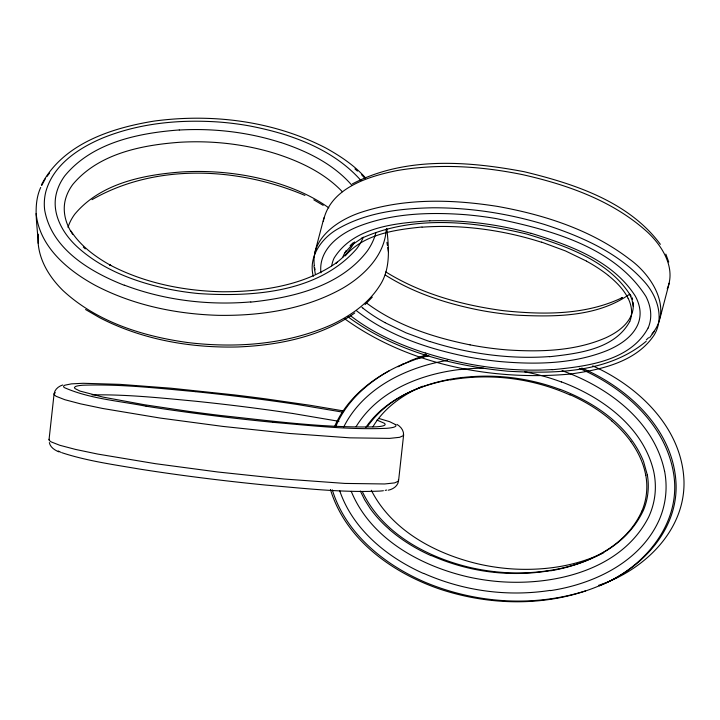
<?xml version="1.0" encoding="UTF-8"?>
<svg xmlns="http://www.w3.org/2000/svg" width="720" height="720" viewBox="0 0 720 720"><rect width="100%" height="100%" fill="white"/><g stroke="black" fill="none" stroke-linecap="round" stroke-linejoin="round"><path stroke-width="1.08" d="M386.811 228.582C388.836 247.95 390.969 269.28 379.305 286.299C368.1 303.633 350.568 315.657 332.217 324.432C287.361 344.547 236.691 348.327 188.316 342.621C143.163 336.438 96.885 322.047 62.874 290.439C50.058 277.785 39.681 261.567 38.169 243.243C37.539 224.739 32.652 205.047 40.725 187.416M38.169 243.243L38.277 234.198M386.271 229.014C384.876 255.249 364.248 275.616 342.774 288.171C305.1 309.375 260.991 315.999 218.259 315.333C175.878 314.073 133.191 305.181 95.427 285.444C67.869 270.459 39.429 246.87 36.135 213.561M49.023 439.848L54.036 394.263M398.601 480.555L403.614 434.97C403.776 430.335 400.734 426.573 396.882 424.377M323.307 221.427C329.868 188.181 368.001 176.427 396.981 170.586C438.606 163.368 481.437 166.203 522.657 174.663C567.72 184.833 613.512 200.934 648.09 232.686C662.715 246.591 675.99 268.407 667.215 288.855M314.829 252.603L323.955 217.818M660.06 318.024L669.186 283.239M398.304 479.934L398.511 481.122C397.755 486.162 392.967 489.267 388.296 490.212M403.317 434.349L403.524 435.537L399.645 437.31L389.646 438.381L349.884 437.841L289.314 433.449L222.903 426.42L160.335 418.086L102.726 408.483L80.55 403.848L64.827 399.708L56.115 396.288L54.333 394.884L54.126 393.696C54.792 389.25 58.689 386.235 62.766 384.975M629.712 321.561C614.511 349.452 577.872 353.538 549.441 356.742M641.853 511.11C626.103 546.552 587.007 564.444 550.737 570.789M334.404 426.933C347.058 397.197 374.391 376.362 403.425 363.906M335.889 426.249C346.131 402.03 366.552 383.526 389.151 370.863M648.099 327.996C630.054 361.44 585.864 366.444 552.06 369.747M343.62 427.194C363.078 388.107 406.242 367.254 447.624 360.342M41.724 185.526L45.225 178.929M41.409 184.86C62.703 143.739 111.51 127.953 154.269 121.068C211.941 113.382 272.628 120.834 324.765 147.465L326.034 148.131C340.515 156.177 354.573 165.528 365.625 178.011M354.483 241.965C350.262 250.434 343.503 257.328 336.078 263.061L337.275 262.206C304.308 285.543 262.485 291.717 222.948 291.771C183.816 291.006 144.252 283.122 109.467 264.726L110.754 265.401C95.382 256.842 80.604 246.015 70.992 231.003M356.103 426.636C377.901 390.987 420.12 374.175 460.062 369.477M372.879 426.834C384.048 408.006 402.723 394.776 422.541 386.235M346.23 250.443L344.025 254.304A64.26 40.176 14.7 0 0 342.936 256.986M365.805 427.437C384.93 399.591 418.221 385.326 450.513 379.629M367.443 426.537C388.962 395.883 426.663 381.699 462.636 377.415M652.023 333.846C673.29 308.826 651.834 275.049 629.577 259.209C591.435 229.878 544.338 214.794 497.475 206.406C452.286 199.287 404.784 197.928 360.846 212.409C338.058 219.96 310.779 238.131 314.325 265.527M47.061 176.409L49.509 173.052M649.602 337.716L654.237 331.425M345.303 255.87C363.879 233.946 395.046 229.761 422.001 227.007M345.033 252.63L352.044 244.854L363.393 237.195M365.049 304.614L372.285 297.117M646.317 339.894L648.549 337.725M350.118 245.637L353.178 242.73M646.164 341.325C608.256 373.104 554.58 373.878 507.627 371.187C451.314 365.733 393.876 350.649 347.769 316.647M54.126 393.696L55.359 392.724M398.511 481.122L394.632 482.895L384.633 483.966L344.871 483.426L284.301 479.034L217.89 472.005L155.322 463.671L97.713 454.068L75.537 449.424L59.814 445.284L51.102 441.873L49.32 440.469L49.113 439.281M629.172 294.498C596.988 317.115 554.67 317.007 516.942 315.162A220.248 137.709 14.7 0 1 479.214 310.086C446.31 303.561 413.667 293.031 385.191 274.968M354.771 312.966C320.805 336.888 278.523 345.312 237.681 346.968C190.35 348.093 142.083 339.615 99.783 317.763L85.563 309.528M620.613 298.656L622.575 297.495C585.72 315.297 543.105 314.865 503.271 310.662C462.258 305.19 421.182 293.922 385.794 271.926M92.025 199.656C156.177 162.792 238.356 167.22 304.947 195.417M352.395 183.888C404.946 156.366 467.802 161.037 524.277 171.738C574.038 183.798 628.65 201.429 660.366 244.323M397.998 366.786L411.318 360.297L426.564 354.555M599.31 585.828C643.473 568.44 681.615 523.827 673.686 474.039C665.757 424.161 623.628 387.423 579.258 368.271M361.431 238.356C413.109 214.776 473.076 221.229 526.761 234.045C565.119 245.682 608.895 260.181 630.981 296.253L629.766 294.156L632.124 300.213L633.204 306.207M603.387 552.888C576.18 565.956 545.49 570.501 515.511 569.106A220.248 216.306 65.4 0 1 477.864 563.841C435.375 553.707 391.743 530.631 371.304 490.257M401.94 364.59L418.671 358.164L428.247 355.482M598.527 585.369C643.167 570.78 685.008 531.324 684 481.518C682.362 428.175 638.802 386.451 592.713 365.886M417.186 358.839L428.886 355.563M585.558 590.886C533.457 607.401 475.767 603.351 425.511 582.417C384.597 564.858 345.726 533.799 332.28 489.834M550.314 590.643C593.847 584.109 640.44 561.996 659.259 519.768A82.8 81.315 65.4 0 0 664.632 471.357M250.83 302.103C292.842 297.693 340.335 286.452 367.317 250.992A82.8 63.225 -3.9 0 0 375.822 232.992M179.253 129.951C138.204 133.047 92.223 142.488 64.809 175.824A73.143 55.854 -3.9 0 0 56.565 192.699C50.949 213.453 63.009 234.189 78.12 247.644C102.978 269.928 135.306 281.898 167.508 288.864A229.905 175.572 -3.9 0 0 198.702 293.562C253.026 297.144 318.726 292.608 356.895 248.526A72.657 55.485 -3.9 0 0 363.204 237.465M92.097 394.902C126.522 394.272 160.857 397.962 195.093 401.175A214.92 21.033 6.3 0 1 292.536 413.451M429.813 220.77C396.144 223.083 353.691 226.602 334.107 258.075A73.143 45.729 14.7 0 0 331.713 265.824M272.655 422.307C310.608 425.484 348.732 429.993 386.874 428.292A82.8 8.1 6.3 0 0 395.307 424.467M195.48 391.662C158.139 388.251 120.654 383.958 83.106 385.209A73.143 7.155 6.3 0 0 75.474 386.541L74.421 387.441L74.916 388.521L79.92 391.05L103.032 397.107L144.504 404.757L189.234 411.435A229.905 22.5 6.3 0 0 220.455 415.467C272.232 421.002 324.243 428.094 376.425 426.825A72.657 7.11 6.3 0 0 383.598 425.691A69.723 6.822 6.3 0 0 384.777 425.061A73.305 7.173 6.3 0 0 384.282 423.225L376.929 420.075M292.581 413.442L338.949 421.326M146.034 406.215C118.746 400.824 89.883 398.862 64.278 387.576A83.43 8.163 6.3 0 1 64.827 385.2L71.46 383.859L83.169 383.292L120.042 384.372L171.216 388.233L234.216 394.902A240.543 23.544 6.3 0 1 265.347 398.826L309.951 405.261L343.71 410.958M342.693 412.137L296.919 404.424A223.596 21.888 6.3 0 0 195.48 391.671M470.088 344.871C433.494 337.464 396.702 325.539 366.48 302.976M469.971 567.459C426.879 557.181 382.41 533.484 362.511 491.994M378.729 418.41L389.664 421.686L395.262 424.458M531.171 233.316C569.655 245.187 612.603 260.541 635.292 296.082A73.305 45.828 14.7 0 1 639.612 307.989A69.723 43.596 14.7 0 1 640.098 313.02A72.657 45.432 14.7 0 1 637.308 325.683C631.503 337.644 619.551 345.123 607.752 350.28C573.579 364.194 535.563 364.707 499.32 361.485A229.905 143.748 14.7 0 1 467.892 356.895C428.409 348.876 388.575 335.853 356.481 310.725M541.575 242.1L565.434 250.92L586.548 261.126M429.867 341.649L406.008 332.829L384.894 322.623M425.205 353.025C398.691 344.43 372.735 332.928 350.586 315.774M280.701 142.461C306.999 151.137 333.153 163.854 351.648 185.022M562.059 370.683C607.932 386.928 654.246 421.128 664.587 471.366M61.812 452.691C86.886 460.935 113.193 464.526 139.131 468.999A231.831 22.689 6.3 0 0 265.725 485.064C303.678 488.295 341.82 492.768 379.971 491.076A82.8 8.1 6.3 0 0 383.391 490.707M561.474 381.897C602.226 397.197 643.293 426.987 653.715 471.483A73.305 71.991 65.4 0 1 655.317 489.519A69.723 68.472 65.4 0 1 654.606 497.25A72.657 71.361 65.4 0 1 648.702 516.942C621.531 570.492 553.257 586.152 497.961 581.517A229.905 225.792 65.4 0 1 466.677 576.585C419.481 565.407 370.458 538.245 351.252 491.373M560.106 389.34C594.63 402.417 628.713 425.466 643.23 460.665M124.245 285.255C90.225 271.854 51.732 249.228 44.712 210.267A83.43 63.711 -3.9 0 1 45.918 191.349C53.469 164.592 78.885 147.906 103.212 137.79C139.581 123.12 179.559 119.34 218.43 121.995A240.543 183.69 -3.9 0 1 249.561 125.928C290.259 133.767 332.703 148.626 360.918 180.441M60.948 452.34L58.239 450.99M58.878 451.863C54.72 450.153 50.265 447.336 49.338 442.602M570.096 394.722C585.144 401.454 599.409 410.112 611.865 420.957M431.154 555.696C416.106 548.955 401.841 540.297 389.385 529.452M423.621 573.543C387.126 557.226 352.881 529.524 339.66 490.617M581.769 368.064C629.073 388.44 674.388 430.533 676.107 485.127C677.142 530.964 641.16 568.701 600.804 585.144C550.116 606.906 491.616 606.348 439.713 589.077C392.202 572.769 345.546 539.505 330.435 489.492M313.776 199.818L323.208 205.371M328.815 207.882C313.893 197.145 296.928 189.549 279.504 183.888A214.92 164.124 -3.9 0 0 182.007 171.936C143.676 174.735 100.566 183.24 74.763 214.2A64.26 49.068 -3.9 0 0 67.986 227.331M344.43 318.609C408.816 365.067 492.192 380.97 570.339 374.058C600.651 369.72 635.715 362.34 654.021 335.268C664.587 318.087 657.315 296.46 644.949 282.348C618.849 252.675 581.256 236.376 544.392 224.433C508.212 213.489 470.448 207.666 432.63 207.783C400.068 208.458 366.111 212.409 337.482 229.113C321.327 238.419 308.133 257.022 313.29 276.309M608.328 275.508C616.167 281.871 623.538 289.233 628.119 298.341M361.899 307.242L363.114 308.241M354.924 168.903L357.444 171.108M83.295 247.005L85.266 248.886M342.342 191.745C324.846 173.349 301.302 162.036 277.47 154.206A214.92 164.124 -3.9 0 0 179.973 142.254C141.642 145.053 98.532 153.558 72.729 184.527A64.26 49.068 -3.9 0 0 65.448 199.368C62.469 210.402 65.259 222.291 71.127 231.885M361.647 174.789L364.464 177.867M630.855 441.63C638.082 451.701 643.59 463.185 645.777 475.452M71.685 232.848L72.621 234.261M360.324 491.031L364.644 499.806L370.395 508.788A119.682 117.54 65.4 0 0 389.439 529.389M643.518 461.394L647.262 474.768M665.838 254.106L668.727 262.035M313.947 265.914L315.288 273.807M314.667 267.642L315.009 269.748M386.919 242.316L387.405 245.43M387.738 247.509L388.395 251.667M272.628 422.28A231.831 22.689 6.3 0 1 146.115 406.206M386.703 490.032A82.8 8.1 6.3 0 1 385.218 490.392M550.269 590.382A231.831 227.682 65.4 0 1 423.693 573.372M469.971 567.45A220.248 216.306 65.4 0 0 507.618 572.715C557.865 575.037 619.965 559.899 643.347 510.435A63.207 62.073 65.4 0 0 647.307 474.759M462.654 377.505A214.92 211.077 65.4 0 1 560.061 389.457M460.071 369.576A223.596 219.591 65.4 0 1 483.624 368.172M524.763 371.844A223.596 219.591 65.4 0 1 561.438 382.005M550.692 570.537A211.968 208.179 65.4 0 1 431.253 555.462M645.822 475.443A63.126 62.001 65.4 0 1 641.898 511.128M611.811 421.02A119.664 117.522 65.4 0 1 630.909 441.585M450.558 379.872A211.977 208.179 65.4 0 1 569.997 394.947M250.812 301.905A231.831 177.039 -3.9 0 1 124.335 285.129M179.253 130.032A223.596 170.748 -3.9 0 1 280.656 142.542M320.949 272.844A83.43 52.164 14.7 0 1 320.778 271.053C319.257 248.589 340.407 233.271 359.19 226.125C392.733 213.21 429.525 212.04 464.985 214.65A240.543 150.399 14.7 0 1 496.116 218.574C550.512 229.95 614.214 246.591 645.939 296.478A82.8 51.768 14.7 0 1 648.135 328.005M551.979 369.576A231.831 144.954 14.7 0 1 425.25 352.917M470.088 344.871A220.248 137.709 14.7 0 0 507.816 349.956C540.765 352.071 575.334 351.117 606.042 337.689C616.374 332.847 626.823 325.872 631.431 315A63.207 39.519 14.7 0 0 633.105 302.247M632.205 297.783A63.207 39.519 14.7 0 1 632.583 299.277M429.84 220.833A223.596 139.797 14.7 0 1 531.153 233.388M384.939 322.587A119.682 74.826 14.7 0 1 363.069 308.268M549.36 356.58A211.968 132.534 14.7 0 1 429.921 341.505M628.155 298.341A63.126 39.474 14.7 0 1 629.748 321.57M586.503 261.171A119.664 74.817 14.7 0 1 608.373 275.49M422.082 227.169A211.977 132.534 14.7 0 1 541.521 242.253"/></g></svg>
